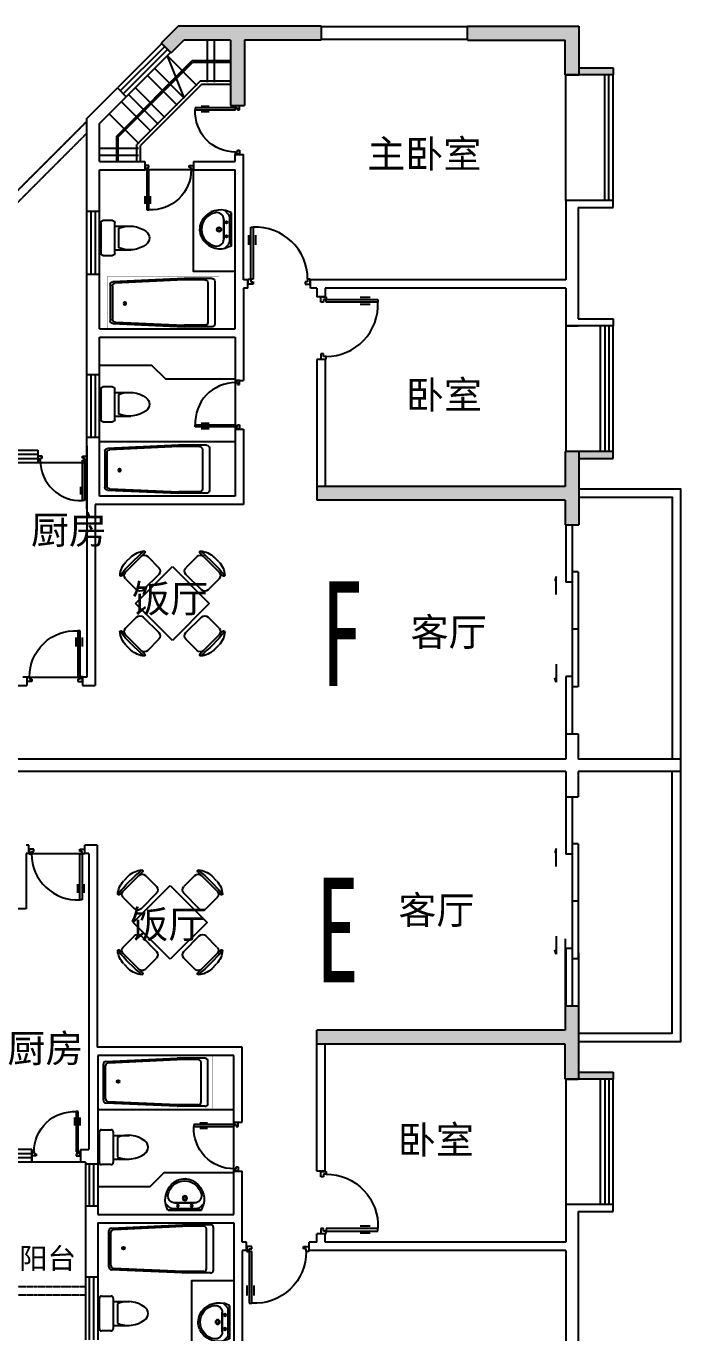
# Model space of a CAD drawing. Header units: millimetres. Extents: x 1418 to 72131, y 781 to 47600.
# Drawn here: x 33759 to 43151, y 11995 to 30733 of the extents above; entities that cross this region are included whole.
import ezdxf
from ezdxf.enums import TextEntityAlignment as Align

# ---------------------------------------------------------------- set-up
doc = ezdxf.new("R2010")
doc.units = ezdxf.units.MM
doc.linetypes.add('DOTE', pattern=[2.42, 2, -0.2, 0.02, -0.2])
for name, color, linetype in [('BALCONY', 2, 'Continuous'), ('DOTE', 1, 'DOTE'), ('GROUND', 2, 'Continuous'), ('JG', 6, 'Continuous'), ('K', 2, 'Continuous'), ('PUB_H', 13, 'Continuous'), ('PUB_TEXT', 7, 'Continuous'), ('TOILET', 7, 'Continuous'), ('W', 2, 'Continuous'), ('WALL', 4, 'Continuous'), ('WINDOW', 5, 'Continuous'), ('WINDOW_TEXT', 7, 'Continuous')]:
    doc.layers.add(name, color=color, linetype=linetype)
doc.styles.add('-黑体', font='simhei.ttf')
doc.styles.add('DIM_FONT', font='SIMPLEX.shx', dxfattribs={"width": 0.8})
doc.styles.add('SIMPLEX', font='SIMPLEX.SHX')
doc.styles.get("Standard").update_dxf_attribs({"font": 'arial.ttf'})

# ---------------------------------------------------------------- blocks, each defined once
blk = doc.blocks.new('M_C31TFZ')
for p, q in [((-729, 395), (-404, 720)), ((-672, 593), (-602, 663)), ((-359, 669), (-200, 510)), ((348, 669), (189, 510)), ((393, 721), (718, 395)), ((591, 664), (661, 594)), ((-5, 527), (-536, -3)), ((-423, 192), (-200, 415)), ((525, -3), (-5, 527)), ((189, 415), (412, 192)), ((-678, 351), (-518, 192)), ((667, 351), (508, 192)), ((-536, -3), (-5, -533)), ((-5, -533), (525, -3)), ((-677, -357), (-518, -198)), ((-200, -421), (-423, -198)), ((412, -198), (190, -420)), ((667, -357), (508, -198)), ((-403, -726), (-729, -401)), ((-359, -675), (-200, -516)), ((349, -675), (190, -516)), ((718, -401), (393, -726)), ((-602, -670), (-672, -599)), ((661, -599), (591, -669))]:
    blk.add_line(p, q)
for centre, radius, start, end in [((1327, -1336), 2713, 129.8023, 140.1977), ((-442, 377), 316, 136.7651, 175.7265), ((-386, 434), 316, 94.2735, 133.2349), ((-407, 621), 67.5, 45, 135), ((-408, 738), 10, 22.33, 94.2735), ((-418, 734), 20, 315, 22.33), ((396, 622), 67.5, 45, 135), ((407, 735), 20, 157.67, 225), ((398, 738), 10, 85.7265, 157.67), ((-1338, -1336), 2713, 39.8023, 50.1977), ((375, 434), 316, 46.7651, 85.7265), ((431, 377), 316, 4.2735, 43.2349), ((-747, 400), 10, 175.7265, 247.67), ((-743, 409), 20, 247.67, 315), ((-630, 399), 67.5, 135, 225), ((-248, 462), 67.5, 315, 45), ((237, 462), 67.5, 135, 225), ((619, 399), 67.5, 315, 45), ((732, 409), 20, 225, 292.33), ((736, 400), 10, 292.33, 4.2735), ((-471, 239), 67.5, 225, 315), ((460, 240), 67.5, 225, 315), ((-471, -246), 67.5, 45, 135), ((460, -245), 67.5, 45, 135), ((-630, -405), 67.5, 135, 225), ((619, -405), 67.5, 315, 45), ((-747, -406), 10, 112.33, 184.2735), ((-442, -383), 316, 184.2735, 223.2349), ((1328, 1330), 2713, 219.8023, 230.1977), ((-743, -415), 20, 45, 112.33), ((-248, -468), 67.5, 315, 45), ((237, -468), 67.5, 135, 225), ((-1338, 1330), 2713, 309.8023, 320.1977), ((431, -383), 316, 316.7651, 355.7265), ((732, -415), 20, 67.67, 135), ((736, -406), 10, 355.7265, 67.67), ((-385, -440), 316, 226.7651, 265.7265), ((-407, -627), 67.5, 225, 315), ((-408, -744), 10, 265.7265, 337.67), ((-418, -741), 20, 337.67, 45), ((396, -627), 67.5, 225, 315), ((407, -740), 20, 135, 202.33), ((398, -744), 10, 202.33, 274.2735), ((375, -439), 316, 274.2735, 313.2349)]:
    blk.add_arc(centre, radius, start, end)
at = {"width": 0.8, "flags": 9}
for tag in ['XSIZE', 'YSIZE']:
    blk.add_attdef(tag, (0, 0), '', height=0.5, dxfattribs=at)
blk = doc.blocks.new('_WBLK')
for p, q in [((-0.5, 0.5), (0.5, 0.5)), ((0.5, 0.167), (-0.5, 0.167)), ((0.5, -0.167), (-0.5, -0.167)), ((-0.5, -0.5), (0.5, -0.5))]:
    blk.add_line(p, q)
at = {"layer": 'WINDOW_TEXT', "style": 'SIMPLEX', "flags": 9}
blk.add_attdef('A', text='', height=1, dxfattribs=at).set_placement((0, 1.5), align=Align.MIDDLE)
blk = doc.blocks.new('M_E6')
for p, q in [((240, 0), (-240, 0)), ((-237, 0), (239, 0)), ((240, 0), (270, -79)), ((-213, -36), (-271, -91)), ((-240, 0), (-270, -79)), ((-179, -23), (181, -23)), ((141, -105), (-141, -105)), ((-141, -105), (141, -105)), ((217, -37), (274, -95))]:
    blk.add_line(p, q)
for centre, radius in [((-99, -65), 16.3), ((2, -172), 31.6), ((2, -172), 23), ((101, -65), 16.3)]:
    blk.add_circle(centre, radius)
for centre, radius, start, end in [((28, -152), 307, 166.1751, 244.7296), ((-141, -205), 100, 90, 190.5602), ((-179, -73), 50, 90, 133.181), ((-28, -152), 307, 297.0639, 13.8249), ((141, -205), 100, 349.4398, 90), ((181, -73), 50, 44.5607, 90), ((0, -179), 243, 190.5602, 349.4398), ((0, -201), 250, 245.8071, 296.4628), ((28, -152), 307, 266.589, 266.5936)]:
    blk.add_arc(centre, radius, start, end)
at = {"width": 0.8, "flags": 9}
for tag in ['XSIZE', 'YSIZE']:
    blk.add_attdef(tag, (0, 0), '', height=0.5, dxfattribs=at)
blk = doc.blocks.new('M_A23MCU')
for p, q in [((-0.454, 0.081), (-0.454, 0.905)), ((-0.454, 0.905), (-0.413, 0.905)), ((-0.413, 0.905), (-0.413, 0.081)), ((-0.489, 0.782), (-0.489, 0.624)), ((-0.378, 0.782), (-0.378, 0.624)), ((-0.495, -0.002), (-0.495, 0.081)), ((-0.495, 0.081), (-0.454, 0.081)), ((-0.413, 0.081), (-0.454, 0.081)), ((-0.454, 0.081), (-0.454, 0.039)), ((-0.454, 0.039), (-0.413, 0.039)), ((-0.413, 0.039), (-0.413, -0.002)), ((0.412, 0.039), (0.412, -0.002)), ((0.453, 0.039), (0.412, 0.039)), ((0.453, 0.081), (0.453, 0.039)), ((0.494, 0.081), (0.453, 0.081)), ((0.494, -0.002), (0.494, 0.081)), ((-0.413, -0.002), (-0.495, -0.002)), ((-0.495, -0.002), (-0.495, -0.002)), ((0.412, -0.002), (0.494, -0.002)), ((0.494, -0.002), (0.494, -0.002))]:
    blk.add_line(p, q)
blk.add_arc((-0.372, 0.082), 0.825, 359.9283, 92.866)
blk = doc.blocks.new('M_E10')
for p, q in [((-740, -70), (-740, -680)), ((-700, -30), (-302, -30)), ((-640, -90), (-640, -660)), ((-600, -50), (-300, -50)), ((-300, -50), (695, -96)), ((-298, -30), (724, -76)), ((730, -136), (730, -614)), ((760, -116), (760, -634)), ((-700, -720), (-302, -720)), ((-600, -700), (-300, -700)), ((695, -654), (-300, -700)), ((685, -654), (-300, -700)), ((724, -674), (-298, -720))]:
    blk.add_line(p, q)
at = {"const_width": 1.5}
for points in [[(-800, 0), (800, 0)], [(-800, -750), (-800, 0)], [(800, 0), (800, -750)], [(800, -750), (-800, -750)]]:
    blk.add_lwpolyline(points, dxfattribs=at)
for radius in [20, 16]:
    blk.add_circle((550, -386), radius)
for centre, start, end in [((-700, -70), 90, 180), ((-600, -90), 90, 180), ((-302, -70), 83.7966, 90), ((690, -136), 0, 83.3675), ((720, -116), 0, 83.7966), ((-700, -680), 180, 270), ((-600, -660), 180, 270), ((-302, -680), 270, 276.2034), ((690, -614), 276.6325, 0), ((720, -634), 276.2034, 0)]:
    blk.add_arc(centre, 40, start, end)
at = {"width": 0.8, "flags": 9}
for tag in ['XSIZE', 'YSIZE']:
    blk.add_attdef(tag, (0, 0), '', height=0.5, dxfattribs=at)
blk = doc.blocks.new('M_E24TTP')
at = {"layer": 'TOILET', "color": 7}
for p, q in [((-170, 200), (-170, 430)), ((170, 200), (170, 430)), ((-220, 200), (220, 200)), ((-140, 260), (140, 260)), ((-250, 30), (-250, 170)), ((220, 0), (-220, 0)), ((250, 170), (250, 30))]:
    blk.add_line(p, q, dxfattribs=at)
for centre, radius, start, end in [((227, 413), 398, 143.3619, 202.5495), ((0, 590), 110, 33.4509, 146.5491), ((-227, 413), 398, 337.4505, 36.6381), ((-220, 170), 30, 90, 180), ((220, 170), 30, 0, 90), ((-220, 30), 30, 180, 270), ((220, 30), 30, 270, 0)]:
    blk.add_arc(centre, radius, start, end, dxfattribs=at)
at = {"style": 'DIM_FONT', "width": 0.8, "flags": 9}
for tag in ['XSIZE', 'YSIZE']:
    blk.add_attdef(tag, (0, 0), '', height=0.5, dxfattribs=at)
blk = doc.blocks.new('80122140438700')
for p, q in [((-525, 90), (525, 90)), ((-525, 29.7), (525, 29.7)), ((-525, -29.7), (525, -29.7)), ((-525, -90), (525, -90))]:
    blk.add_line(p, q)
at = {"style": 'SIMPLEX', "flags": 9}
blk.add_attdef('A', text='', height=1, dxfattribs=at).set_placement((0, 0), align=Align.MIDDLE)
blk = doc.blocks.new('80122163034100')
for p, q in [((-395, 90), (395, 90)), ((-395, 30), (395, 30)), ((-395, -30), (395, -30)), ((-395, -90), (395, -90))]:
    blk.add_line(p, q)
at = {"style": 'SIMPLEX', "flags": 9}
blk.add_attdef('A', text='', height=1, dxfattribs=at).set_placement((0, 0), align=Align.MIDDLE)
blk = doc.blocks.new('_B1HAF')
for p, q in [((-0.275, 0.5), (0.275, 0.5)), ((-0.275, 0.5), (-0.275, 0)), ((0, 0.5), (0, 0)), ((0.275, 0.5), (0.275, 0)), ((-0.5, 0), (0.5, 0)), ((-0.225, 0), (-0.225, -0.5)), ((0.225, 0), (0.225, -0.5)), ((-0.5, -0.5), (-0.225, -0.5)), ((0.225, -0.5), (0.5, -0.5)), ((-0.2522, -1.2642), (-0.2314, -1.3786)), ((-0.1667, -1.2642), (-0.2522, -1.2642)), ((0.1667, -1.2642), (0.2522, -1.2642)), ((0.2522, -1.2642), (0.2314, -1.3786))]:
    blk.add_line(p, q)
blk = doc.blocks.new('C')
at = {"layer": 'WALL'}
for p, q in [((-100, 0), (0, 0)), ((-100, -500), (-100, 0)), ((0, 0), (0, -680)), ((1900, 0), (1800, 0)), ((1800, 0), (1800, -680)), ((1900, -500), (1900, 0))]:
    blk.add_line(p, q, dxfattribs=at)
at = {"layer": 'W', "xscale": 1800, "yscale": 180, "zscale": 1800, "rotation": 180}
blk.add_blockref('_WBLK', (900, -90), dxfattribs=at)
blk = doc.blocks.new('A$C240679E1')
for p, q in [((33210.9, 28586.4), (30778.9, 26154.5)), ((33210.9, 28416.7), (30863.7, 26069.6)), ((33180.9, 11872.6), (31370.9, 11872.6)), ((33180.9, 11752.6), (29360.9, 11752.6))]:
    blk.add_line(p, q)
at = {"layer": 'BALCONY'}
for points in [[(41730.9, 19442.6), (41730.9, 23312.6), (40270.9, 23312.6)], [(41610.9, 19442.6), (41610.9, 23192.6), (40260.9, 23192.6)], [(40260, 15512.2), (41610, 15512.2), (41610, 19262.2)], [(40270.9, 15392.2), (41730, 15392.2), (41730, 19262.2)]]:
    blk.add_lwpolyline(points, dxfattribs=at)
at = {"layer": 'GROUND'}
for p, q in [((32351, 20617.5), (33151, 20617.5)), ((32380.9, 18087.6), (33180.9, 18087.6))]:
    blk.add_line(p, q, dxfattribs=at)
at = {"layer": 'JG'}
for p, q in [((34519.3, 29952.6), (34278.2, 29710.3)), ((35270.9, 29952.6), (34519.3, 29952.6)), ((36570.9, 29952.6), (35270.9, 29952.6)), ((36570.9, 29952.6), (36570.9, 29752.6)), ((38670.9, 29752.6), (38670.9, 29952.6)), ((38670.9, 29952.6), (40270.9, 29952.6)), ((40270.9, 29952.6), (40270.9, 29252.6)), ((34420, 29569.3), (34278.2, 29710.3)), ((34420, 29569.3), (34602.4, 29752.6)), ((35270.9, 29752.6), (34602.4, 29752.6)), ((35270.9, 29752.6), (35270.9, 28812.6)), ((35470.9, 29752.6), (35470.9, 28812.6)), ((36570.9, 29752.6), (35470.9, 29752.6)), ((38670.9, 29752.6), (40070.9, 29752.6)), ((40070.9, 29252.6), (40070.9, 29752.6)), ((40070.9, 29252.6), (40270.9, 29252.6)), ((35270.9, 28812.6), (35470.9, 28812.6)), ((40070.9, 23852.6), (40070.9, 23352.6)), ((40270.9, 23852.6), (40070.9, 23852.6)), ((40270.9, 23852.6), (40270.9, 22802.6)), ((40070.9, 23352.6), (36510.9, 23352.6)), ((36510.9, 23352.6), (36510.9, 23152.6)), ((40070.9, 23152.6), (36510.9, 23152.6)), ((40070.9, 23152.6), (40070.9, 22802.6)), ((40270.9, 23152.6), (40270.9, 22802.6)), ((40070.9, 22802.6), (40270.9, 22802.6)), ((40070.9, 16862.5), (40070.9, 15552.6)), ((40270.9, 14852.6), (40270.9, 16662.5)), ((40070.9, 15902.6), (40270.9, 15902.6)), ((40070.9, 15552.6), (36510.9, 15552.6)), ((36510.9, 15352.6), (36510.9, 15552.6)), ((40070.9, 15352.6), (36510.9, 15352.6)), ((40070.9, 14852.6), (40070.9, 15352.6)), ((40270.9, 14852.6), (40070.9, 14852.6))]:
    blk.add_line(p, q, dxfattribs=at)
at = {"layer": 'K'}
for p, q in [((34941.3, 29146.9), (34941.3, 29752.5)), ((35040.4, 29146.9), (35040.4, 29752.5)), ((33639.5, 28375.3), (34716.8, 29452.5)), ((33659.5, 28367), (34725.1, 29432.5)), ((34794.8, 29098.3), (34366.5, 29526.5)), ((34612.6, 28916.1), (34366.5, 29526.5)), ((35261, 29452.5), (34716.8, 29452.5)), ((35261, 29432.5), (34725.1, 29432.5)), ((34511.1, 28814.6), (34082.8, 29242.8)), ((34612.6, 28916.1), (34184.4, 29344.4)), ((34335.9, 28639.4), (33907.7, 29067.7)), ((34836.9, 29162.5), (33929.5, 28255.1)), ((34855.6, 29117.5), (33981, 28242.9)), ((35261, 29162.5), (34836.9, 29162.5)), ((35261, 29117.5), (34855.6, 29117.5)), ((34136.3, 28439.8), (33708, 28868)), ((34237.9, 28541.3), (33809.6, 28969.6)), ((33961.1, 28264.6), (33532.9, 28692.9)), ((33639.5, 28012.5), (33639.5, 28375.3)), ((33659.5, 28012.5), (33659.5, 28367)), ((33953.5, 28195.6), (33391, 28195.6)), ((33929.5, 28012.5), (33929.5, 28255.1)), ((33981, 28012.5), (33981, 28242.9)), ((33953.5, 28096.5), (33391, 28096.5)), ((35341, 23992.5), (33391, 23992.5)), ((35320.9, 14412.7), (33370.9, 14412.7))]:
    blk.add_line(p, q, dxfattribs=at)
for points in [[(34738.2, 27892.5), (34738.2, 26440.3), (35341, 26440.3)], [(33391, 25092.5), (34141, 25092.5), (34341, 24892.5), (35341, 24892.5)], [(33370.9, 13312.6), (34120.9, 13312.6), (34320.9, 13512.6), (35320.9, 13512.6)], [(34718.1, 10542.6), (34718.1, 11964.9), (35320.9, 11964.9)]]:
    blk.add_lwpolyline(points, dxfattribs=at)
at = {"layer": 'PUB_H'}
for points in [[(34420, 29569.3), (34278.2, 29710.3), (34602.4, 29752.6), (34519.3, 29952.6)], [(34519.3, 29952.6), (36570.9, 29952.6), (34602.4, 29752.6), (35270.9, 29752.6)], [(36570.9, 29952.6), (36570.9, 29752.6), (35270.9, 29752.6)], [(40270.9, 29952.6), (38670.9, 29952.6), (40070.9, 29752.6), (38670.9, 29752.6)], [(40070.9, 29252.6), (40270.9, 29252.6), (40070.9, 29752.6), (40270.9, 29952.6)], [(35270.9, 29752.6), (35470.9, 29752.6), (35270.9, 28812.6), (35470.9, 28812.6)], [(40270.9, 29352.6), (40270.9, 29252.6), (40760.9, 29352.6), (40760.9, 29252.6)], [(40270.9, 23852.6), (40270.9, 23152.6), (40070.9, 23852.6), (40070.9, 23352.6)], [(40760.9, 23752.6), (40760.9, 23852.6), (40270.9, 23752.6), (40270.9, 23852.6)], [(40270.9, 23152.6), (36510.9, 23152.6), (40070.9, 23352.6), (36510.9, 23352.6)], [(40270.9, 23152.6), (40070.9, 23152.6), (40270.9, 22802.6), (40070.9, 22802.6)], [(40270.9, 15902.6), (40070.9, 15902.6), (40270.9, 15552.6), (40070.9, 15552.6)], [(40270.9, 15552.6), (36510.9, 15552.6), (40070.9, 15352.6), (36510.9, 15352.6)], [(40270.9, 14852.6), (40270.9, 15552.6), (40070.9, 14852.6), (40070.9, 15352.6)], [(40760.9, 14852.6), (40760.9, 14952.6), (40270.9, 14852.6), (40270.9, 14952.6)]]:
    blk.add_solid(points, dxfattribs=at)
at = {"layer": 'WALL'}
for p, q in [((38670.9, 29942.6), (36570.9, 29942.6)), ((34285.4, 29703.4), (34412.7, 29576.2)), ((38670.9, 29762.6), (36570.9, 29762.6)), ((40260.9, 29252.6), (40080.9, 29252.6)), ((40260.9, 29252.6), (40080.9, 29252.6)), ((40760.9, 29252.6), (40080.9, 29252.6)), ((40270.9, 29352.6), (40760.9, 29352.6)), ((40760.9, 29352.6), (40760.9, 29252.6)), ((33211, 28629), (33649, 29067)), ((33649, 29067), (33776.3, 28939.8)), ((33391, 28554.4), (33776.3, 28939.8)), ((35310.9, 28812.6), (35430.9, 28812.6)), ((35310.9, 28812.6), (35310.9, 28812.6)), ((35430.9, 28812.6), (35430.9, 28812.6)), ((33211, 27292.5), (33211, 28629)), ((33391, 28012.5), (33391, 28554.4)), ((35341, 28012.5), (35341, 28112.5)), ((35341, 28112.5), (35461, 28112.5)), ((35461, 26312.5), (35461, 28112.5)), ((33391, 28012.5), (34041, 28012.5)), ((34041, 28012.5), (34041, 27892.5)), ((34741, 28012.5), (34741, 27892.5)), ((34741, 28012.5), (35341, 28012.5)), ((33391, 27892.5), (34041, 27892.5)), ((33391, 27292.5), (33391, 27892.5)), ((34741, 27892.5), (35341, 27892.5)), ((35341, 25612.5), (35341, 27892.5)), ((40080.9, 27452.6), (40080.9, 26312.6)), ((40760.9, 27452.6), (40080.9, 27452.6)), ((40760.9, 27352.6), (40760.9, 27452.6)), ((33391, 27292.5), (33211, 27292.5)), ((40260.9, 27352.6), (40260.9, 25752.6)), ((40260.9, 27352.6), (40760.9, 27352.6)), ((33211, 24952.5), (33211, 26392.5)), ((33391, 26392.5), (33211, 26392.5)), ((33391, 25612.5), (33391, 26392.5)), ((35521, 26312.5), (35461, 26312.5)), ((35520.9, 26192.6), (35520.9, 26312.6)), ((35521, 26192.5), (35521, 26312.5)), ((40080.9, 26312.6), (36420.9, 26312.6)), ((36420.9, 26192.6), (36420.9, 26312.6)), ((35521, 26192.5), (35461, 26192.5)), ((35461, 26192.5), (35461, 24872.5)), ((36510.9, 26192.6), (36420.9, 26192.6)), ((36510.9, 26192.6), (36510.9, 26072.6)), ((36630.9, 26072.6), (36510.9, 26072.6)), ((40080.9, 26192.6), (36630.9, 26192.6)), ((36630.9, 26192.6), (36630.9, 26072.6)), ((40080.9, 26192.6), (40080.9, 25652.6)), ((33391, 25612.5), (35341, 25612.5)), ((33391, 25492.5), (35341, 25492.5)), ((33391, 24952.5), (33391, 25492.5)), ((35341, 25492.5), (35341, 24872.5)), ((40080.9, 25652.6), (40260.9, 25652.6)), ((36510.9, 25172.6), (36510.9, 23352.6)), ((36630.9, 25172.6), (36510.9, 25172.6)), ((36630.9, 25172.6), (36630.9, 23352.6)), ((33391, 24952.5), (33211, 24952.5)), ((35341, 24872.5), (35461, 24872.5)), ((33211, 23032.5), (33211, 24052.5)), ((33391, 24052.5), (33211, 24052.5)), ((33391, 23212.5), (33391, 24052.5)), ((33391, 24052.5), (33391, 24052.5)), ((35341, 24172.5), (35461, 24172.5)), ((35341, 24172.5), (35341, 23212.5)), ((35461, 24172.5), (35461, 23092.5)), ((33211, 23932.5), (33211, 20617.5)), ((33331, 23092.5), (33331, 20497.5)), ((35461, 23092.5), (33331, 23092.5)), ((35341, 23212.5), (33391, 23212.5)), ((32351, 20617.5), (32291, 20617.5)), ((32351, 20617.5), (32351, 20497.5)), ((33151, 20617.5), (33151, 20497.5)), ((33211, 20617.5), (33151, 20617.5)), ((31361, 20497.5), (32351, 20497.5)), ((33151, 20497.5), (33211, 20497.5)), ((33211, 20497.5), (33331, 20497.5)), ((40080.9, 19802.6), (40080.9, 19442.6)), ((40080.9, 19802.6), (40260.9, 19802.6)), ((40260.9, 19802.6), (40260.9, 19442.6)), ((40080.9, 19442.6), (31360.9, 19442.6)), ((41732.9, 19442.6), (40260.9, 19442.6)), ((41730, 19262.2), (41732.9, 19442.6)), ((40080.9, 19262.6), (31360.9, 19262.6)), ((40080.9, 19262.6), (40080.9, 18902.6)), ((41732.9, 19262.6), (40260.9, 19262.6)), ((40260.9, 19262.6), (40260.9, 18902.6)), ((40080.9, 18902.6), (40260.9, 18902.6)), ((32380.9, 18207.6), (32340.9, 18207.6)), ((32380.9, 18087.6), (32380.9, 18207.6)), ((33180.9, 18087.6), (33180.9, 18207.6)), ((33360.9, 18207.6), (33180.9, 18207.6)), ((33360.9, 18207.6), (33360.9, 15312.6)), ((32340.9, 18087.6), (32340.9, 17292.6)), ((32380.9, 18087.6), (32340.9, 18087.6)), ((33240.9, 18087.6), (33180.9, 18087.6)), ((33240.9, 18087.6), (33240.9, 17292.6)), ((32340.9, 17292.6), (31370.9, 17292.6)), ((32340.9, 17292.6), (32340.9, 17292.6)), ((33240.9, 17292.6), (33240.9, 14496.4)), ((35440.9, 15312.6), (33360.9, 15312.6)), ((35320.9, 15192.6), (33370.9, 15192.6)), ((33370.9, 15192.6), (33370.9, 13632.6)), ((35320.9, 14232.6), (35320.9, 15192.6)), ((35440.9, 14232.6), (35440.9, 15312.6)), ((36510.9, 13532.6), (36510.9, 15352.6)), ((36630.9, 13532.6), (36630.9, 15352.6)), ((40080.9, 14852.6), (40260.9, 14852.6)), ((33240.9, 14496.4), (33240.9, 13842.6)), ((35320.9, 14232.6), (35440.9, 14232.6)), ((32420.9, 13662.6), (32420.9, 13842.6)), ((32420.9, 13842.6), (32420.9, 13662.6)), ((33120.9, 13842.6), (33120.9, 13662.6)), ((33120.9, 13842.6), (33240.9, 13842.6)), ((33190.9, 13662.6), (33120.9, 13662.6)), ((33190.9, 13662.6), (33190.9, 13632.6)), ((33370.9, 13632.6), (33190.9, 13632.6)), ((35320.9, 12912.6), (35320.9, 13532.6)), ((35320.9, 13532.6), (35440.9, 13532.6)), ((35440.9, 12512.6), (35440.9, 13532.6)), ((36630.9, 13532.6), (36510.9, 13532.6)), ((33370.9, 13032.6), (33190.9, 13032.6)), ((33190.9, 13032.6), (33190.9, 12012.6)), ((33370.9, 13032.6), (33370.9, 12912.6)), ((40080.9, 13052.6), (40080.9, 12512.6)), ((40260.9, 12952.6), (40260.9, 11052.6)), ((33370.9, 12912.6), (35320.9, 12912.6)), ((33370.9, 12792.6), (35320.9, 12792.6)), ((33370.9, 12792.6), (33370.9, 12012.6)), ((35320.9, 12792.6), (35320.9, 10542.6)), ((36630.9, 12632.6), (36510.9, 12632.6)), ((36510.9, 12512.6), (36510.9, 12632.6)), ((36630.9, 12512.6), (36630.9, 12632.6)), ((35500.9, 12512.6), (35440.9, 12512.6)), ((35440.9, 12392.6), (35440.9, 10422.6)), ((35500.9, 12392.6), (35440.9, 12392.6)), ((35500.9, 12392.6), (35500.9, 12512.6)), ((36510.9, 12512.6), (36400.9, 12512.6)), ((36400.9, 12392.6), (36400.9, 12512.6)), ((40080.9, 12392.6), (36400.9, 12392.6)), ((40080.9, 12512.6), (36630.9, 12512.6)), ((40080.9, 12392.6), (36630.9, 12392.6)), ((40080.9, 12392.6), (40080.9, 10952.6)), ((33370.9, 12012.6), (33190.9, 12012.6))]:
    blk.add_line(p, q, dxfattribs=at)
at = {"layer": 'WINDOW'}
for p, q in [((40080.9, 27452.6), (40080.9, 29252.6)), ((40640.9, 27452.6), (40640.9, 29252.6)), ((40700.9, 27452.6), (40700.9, 29252.6)), ((40760.9, 27452.6), (40760.9, 29252.6)), ((34741, 27892.5), (34041, 27892.5)), ((35341, 24872.5), (35341, 24172.5)), ((32511, 23692.5), (32511, 23872.5)), ((32511, 23692.5), (33211, 23692.5)), ((35320.9, 13532.6), (35320.9, 14232.6)), ((33120.9, 13662.6), (32420.9, 13662.6))]:
    blk.add_line(p, q, dxfattribs=at)
for points in [[(40080.9, 25652.6), (40080.9, 23852.6)], [(40080.9, 14852.6), (40080.9, 13052.6)]]:
    blk.add_lwpolyline(points, dxfattribs=at)
at = {"layer": 'K'}
for name, p, rotation in [('M_E6', (35279.9, 27038.1), 270), ('M_E10', (34209.4, 14432.4), 180), ('M_E24TTP', (33390.9, 13875.7), 269.9528772292684), ('M_E10', (34287.3, 12042.6), 180), ('M_E24TTP', (33390.9, 11491.4), 269.9528772292684)]:
    blk.add_blockref(name, p, dxfattribs=dict(at, rotation=rotation))
at = {"layer": 'K', "xscale": -1}
for name, p, rotation in [('M_E24TTP', (33411, 26913.7), 270.0471227707316), ('M_E24TTP', (33411, 24529.5), 270.0471227707316), ('M_C31TFZ', (34441.5, 21677.9), 270), ('M_E6', (34615.6, 12972.7), 180), ('M_E6', (35259.8, 11367.1), 270)]:
    blk.add_blockref(name, p, dxfattribs=dict(at, rotation=rotation))
for name, p in [('M_E10', (34307.4, 26362.5)), ('M_E10', (34229.5, 23972.8)), ('M_C31TFZ', (34400.9, 17103.4))]:
    blk.add_blockref(name, p, dxfattribs=at)
at = {"layer": 'WINDOW'}
for name, p, xscale, yscale, zscale, rotation in [('_WBLK', (34030.9, 29321.6), -900, 179.9999999999789, 900, 45.00000000000112), ('M_A23MCU', (35401, 28462.5), 700, -700, 700, 270), ('M_A23MCU', (34391, 27952.5), -700, 700, 700, 180), ('_WBLK', (33301, 26842.5), 900, 180, 900, 90), ('M_A23MCU', (35970.9, 26252.6), 900, 900, 900, 1.199040866595169e-12), ('M_A23MCU', (36570.9, 25622.6), -900, -900, 900, 90.0000000000012), ('_WBLK', (33301, 24502.5), 900, 180, 900, 90), ('M_A23MCU', (35401, 24522.5), -700, -700, 700, 270), ('_B1HAF', (40170.9, 21302.6), 3000, 179.9999999999418, 3000, 270.0000000000012), ('M_A23MCU', (32751, 20557.5), 800, -800, 800, 180.0000000000003), ('_B1HAF', (40170.9, 17402.6), 3000, 179.9999999999418, 3000, 270.0000000000012), ('M_A23MCU', (32770.9, 13752.6), 700, -700, 700, 179.9999999999988), ('M_A23MCU', (35380.9, 13882.6), 700, -700, 700, 270), ('_WBLK', (33280.9, 13332.6), 600, 180.0000000000072, 600, 270), ('M_A23MCU', (36570.9, 13082.6), 900, -900, 900, 90.0000000000012), ('M_A23MCU', (35950.9, 12452.6), -900, 900, 900, 180), ('_WBLK', (33280.9, 11562.6), -900, 180, 900, 90)]:
    blk.add_blockref(name, p, dxfattribs=dict(at, xscale=xscale, yscale=yscale, zscale=zscale, rotation=rotation))
for name, p, rotation in [('C', (40760.9, 25652.6), 270.0000000000012), ('C', (40760.9, 14852.6), 270.0000000000012), ('80122140438700', (31895.9, 13752.6), 180.0000000000012)]:
    blk.add_blockref(name, p, dxfattribs=dict(at, rotation=rotation))
at = {"layer": 'WINDOW', "xscale": -1, "rotation": 180}
blk.add_blockref('80122163034100', (32115.7, 23782.5), dxfattribs=at)
at = {"layer": 'WINDOW'}
for p, xscale, yscale, zscale in [((32861, 23782.5), -700, -700, 700), ((32780.9, 18147.6), -800, -800, 800)]:
    blk.add_blockref('M_A23MCU', p, dxfattribs=dict(at, xscale=xscale, yscale=yscale, zscale=zscale))
at = {"style": '-黑体'}
for s, height, p in [('主卧室', 400, (37234.2, 27920.3)), ('卧室', 400, (37788.4, 24465.3)), ('厨房', 400, (32409, 22527.2)), ('饭厅', 400, (33861.6, 21544.3)), ('客厅', 400, (37855.7, 21063.4)), ('客厅', 400, (37680.5, 17076.5)), ('饭厅', 400, (33834.5, 16873.7)), ('厨房', 400, (32072.5, 15093.9)), ('卧室', 400, (37672.2, 13782.2)), ('服务阳台', 300, (31420.5, 12132.3))]:
    blk.add_text(s, height=height, dxfattribs=at).set_placement(p)
at = {"layer": 'PUB_TEXT', "style": '-黑体', "width": 0.6}
for s, p in [('F', (36568.2, 20489.8)), ('E', (36502.2, 16239.9))]:
    blk.add_text(s, height=1500, dxfattribs=at).set_placement(p)

msp = doc.modelspace()

# ---------------------------------------------------------------- block references
at = {"layer": 'DOTE'}
msp.add_blockref('A$C240679E1', (1418, 781), dxfattribs=at)

doc.saveas('drawing.dxf')
